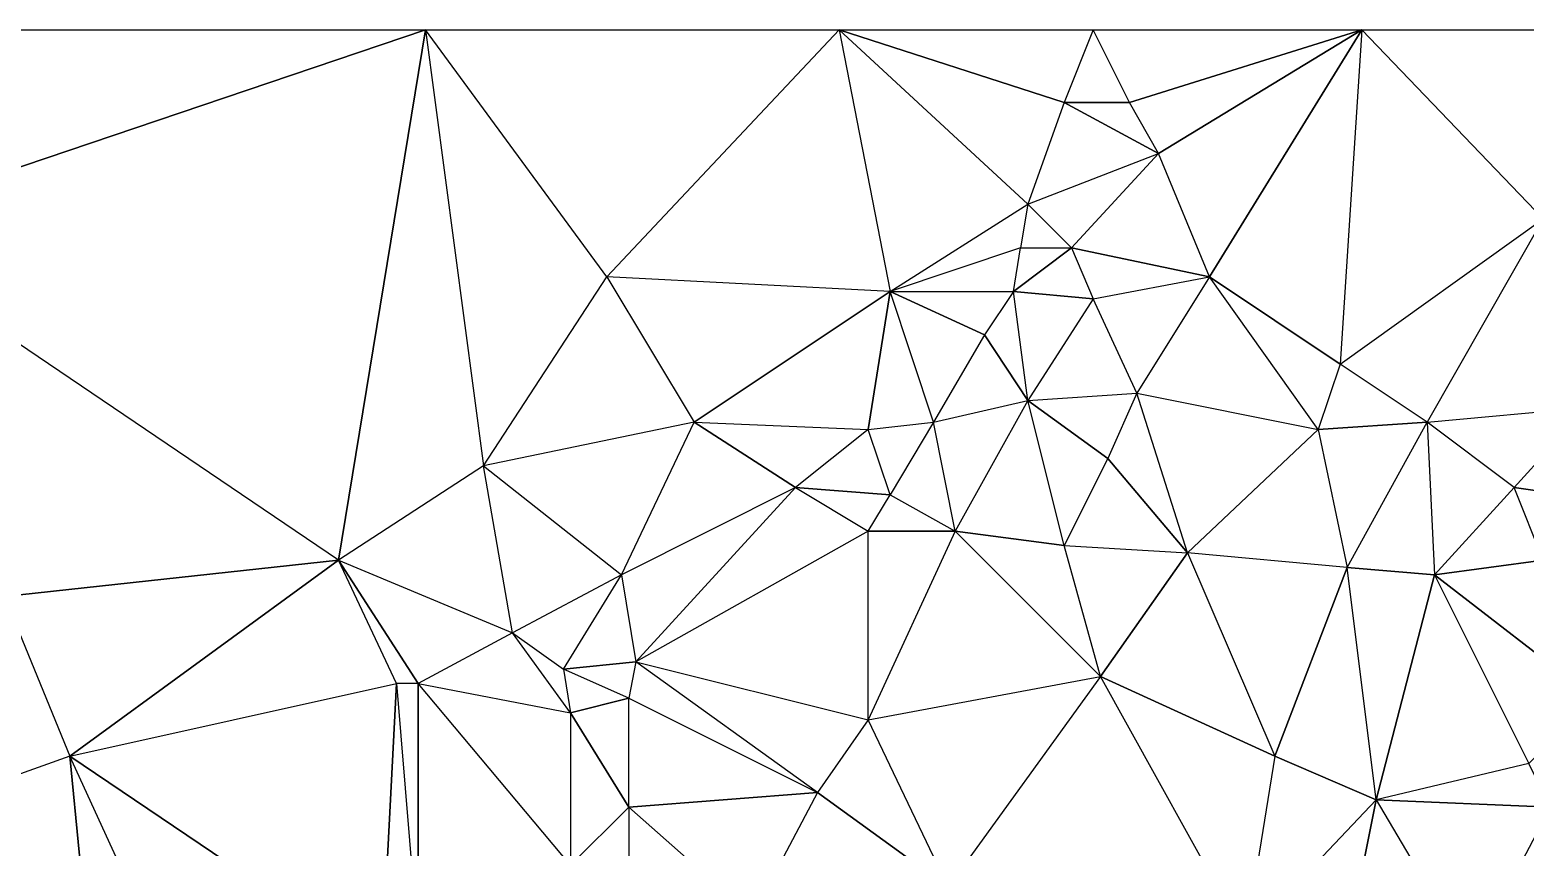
# Model space of a CAD drawing. Header units: millimetres. Extents: x 177476 to 180258, y 742892 to 746240.
# Drawn here: x 179176 to 179794, y 745902 to 746240 of the extents above; entities that cross this region are included whole.
import ezdxf

# ---------------------------------------------------------------- set-up
doc = ezdxf.new("R2010")
doc.units = ezdxf.units.MM
doc.layers.add('face', color=7, linetype='Continuous')

msp = doc.modelspace()

# ---------------------------------------------------------------- linework, layer by layer
at = {"layer": 'face'}
for points in [[(179339.5, 746239.5, 244.26), (179303.5, 746020.5, 237.96), (179099.5, 746158.5, 238.57), (179339.5, 746239.5, 244.26)], [(179339.5, 746239.5, 244.26), (179099.5, 746158.5, 238.57), (179132.5, 746239.5, 239.49), (179339.5, 746239.5, 244.26)], [(179339.5, 746239.5, 244.26), (179363.5, 746059.5, 240.63), (179303.5, 746020.5, 237.96), (179339.5, 746239.5, 244.26)], [(179510.5, 746239.5, 260.51), (179414.5, 746137.5, 248.31), (179339.5, 746239.5, 244.26), (179510.5, 746239.5, 260.51)], [(179414.5, 746137.5, 248.31), (179339.5, 746239.5, 244.26), (179363.5, 746059.5, 240.63), (179414.5, 746137.5, 248.31)], [(179510.5, 746239.5, 260.51), (179531.5, 746131.5, 253.39), (179414.5, 746137.5, 248.31), (179510.5, 746239.5, 260.51)], [(179615.5, 746239.5, 280.6), (179603.5, 746209.5, 279.94), (179510.5, 746239.5, 260.51), (179615.5, 746239.5, 280.6)], [(179603.5, 746209.5, 279.94), (179588.5, 746167.5, 269.48), (179510.5, 746239.5, 260.51), (179603.5, 746209.5, 279.94)], [(179588.5, 746167.5, 269.48), (179510.5, 746239.5, 260.51), (179531.5, 746131.5, 253.39), (179588.5, 746167.5, 269.48)], [(179630.5, 746209.5, 286.59), (179615.5, 746239.5, 280.6), (179603.5, 746209.5, 279.94), (179630.5, 746209.5, 286.59)], [(179726.5, 746239.5, 311.03), (179630.5, 746209.5, 286.59), (179615.5, 746239.5, 280.6), (179726.5, 746239.5, 311.03)], [(179726.5, 746239.5, 311.03), (179642.5, 746188.5, 284.41), (179630.5, 746209.5, 286.59), (179726.5, 746239.5, 311.03)], [(179726.5, 746239.5, 311.03), (179663.5, 746137.5, 287.73), (179642.5, 746188.5, 284.41), (179726.5, 746239.5, 311.03)], [(179726.5, 746239.5, 311.03), (179717.5, 746101.5, 302.16), (179663.5, 746137.5, 287.73), (179726.5, 746239.5, 311.03)], [(179801.5, 746161.5, 313.71), (179726.5, 746239.5, 311.03), (179717.5, 746101.5, 302.16), (179801.5, 746161.5, 313.71)], [(179816.5, 746239.5, 318.61), (179801.5, 746161.5, 313.71), (179726.5, 746239.5, 311.03), (179816.5, 746239.5, 318.61)], [(179642.5, 746188.5, 284.41), (179603.5, 746209.5, 279.94), (179588.5, 746167.5, 269.48), (179642.5, 746188.5, 284.41)], [(179642.5, 746188.5, 284.41), (179630.5, 746209.5, 286.59), (179603.5, 746209.5, 279.94), (179642.5, 746188.5, 284.41)], [(179642.5, 746188.5, 284.41), (179606.5, 746149.5, 276.61), (179588.5, 746167.5, 269.48), (179642.5, 746188.5, 284.41)], [(179663.5, 746137.5, 287.73), (179642.5, 746188.5, 284.41), (179606.5, 746149.5, 276.61), (179663.5, 746137.5, 287.73)], [(179588.5, 746167.5, 269.48), (179585.5, 746149.5, 270.01), (179531.5, 746131.5, 253.39), (179588.5, 746167.5, 269.48)], [(179606.5, 746149.5, 276.61), (179588.5, 746167.5, 269.48), (179585.5, 746149.5, 270.01), (179606.5, 746149.5, 276.61)], [(179801.5, 746161.5, 313.71), (179753.5, 746077.5, 300.79), (179717.5, 746101.5, 302.16), (179801.5, 746161.5, 313.71)], [(179819.5, 746083.5, 298.2), (179801.5, 746161.5, 313.71), (179753.5, 746077.5, 300.79), (179819.5, 746083.5, 298.2)], [(179303.5, 746020.5, 237.96), (179099.5, 746158.5, 238.57), (179165.5, 746005.5, 236.1), (179303.5, 746020.5, 237.96)], [(179582.5, 746131.5, 263.13), (179585.5, 746149.5, 270.01), (179531.5, 746131.5, 253.39), (179582.5, 746131.5, 263.13)], [(179606.5, 746149.5, 276.61), (179615.5, 746128.5, 273.72), (179582.5, 746131.5, 263.13), (179606.5, 746149.5, 276.61)], [(179606.5, 746149.5, 276.61), (179582.5, 746131.5, 263.13), (179585.5, 746149.5, 270.01), (179606.5, 746149.5, 276.61)], [(179663.5, 746137.5, 287.73), (179606.5, 746149.5, 276.61), (179615.5, 746128.5, 273.72), (179663.5, 746137.5, 287.73)], [(179414.5, 746137.5, 248.31), (179450.5, 746077.5, 244.41), (179363.5, 746059.5, 240.63), (179414.5, 746137.5, 248.31)], [(179531.5, 746131.5, 253.39), (179414.5, 746137.5, 248.31), (179450.5, 746077.5, 244.41), (179531.5, 746131.5, 253.39)], [(179663.5, 746137.5, 287.73), (179633.5, 746089.5, 286.29), (179615.5, 746128.5, 273.72), (179663.5, 746137.5, 287.73)], [(179708.5, 746074.5, 302.61), (179663.5, 746137.5, 287.73), (179633.5, 746089.5, 286.29), (179708.5, 746074.5, 302.61)], [(179717.5, 746101.5, 302.16), (179708.5, 746074.5, 302.61), (179663.5, 746137.5, 287.73), (179717.5, 746101.5, 302.16)], [(179531.5, 746131.5, 253.39), (179450.5, 746077.5, 244.41), (179522.5, 746074.5, 249.69), (179531.5, 746131.5, 253.39)], [(179549.5, 746077.5, 254.65), (179531.5, 746131.5, 253.39), (179522.5, 746074.5, 249.69), (179549.5, 746077.5, 254.65)], [(179582.5, 746131.5, 263.13), (179570.5, 746113.5, 264.21), (179531.5, 746131.5, 253.39), (179582.5, 746131.5, 263.13)], [(179570.5, 746113.5, 264.21), (179549.5, 746077.5, 254.65), (179531.5, 746131.5, 253.39), (179570.5, 746113.5, 264.21)], [(179588.5, 746086.5, 272.85), (179582.5, 746131.5, 263.13), (179570.5, 746113.5, 264.21), (179588.5, 746086.5, 272.85)], [(179615.5, 746128.5, 273.72), (179588.5, 746086.5, 272.85), (179582.5, 746131.5, 263.13), (179615.5, 746128.5, 273.72)], [(179633.5, 746089.5, 286.29), (179615.5, 746128.5, 273.72), (179588.5, 746086.5, 272.85), (179633.5, 746089.5, 286.29)], [(179588.5, 746086.5, 272.85), (179570.5, 746113.5, 264.21), (179549.5, 746077.5, 254.65), (179588.5, 746086.5, 272.85)], [(179753.5, 746077.5, 300.79), (179717.5, 746101.5, 302.16), (179708.5, 746074.5, 302.61), (179753.5, 746077.5, 300.79)], [(179633.5, 746089.5, 286.29), (179621.5, 746062.5, 284.69), (179588.5, 746086.5, 272.85), (179633.5, 746089.5, 286.29)], [(179654.5, 746023.5, 293.99), (179633.5, 746089.5, 286.29), (179621.5, 746062.5, 284.69), (179654.5, 746023.5, 293.99)], [(179708.5, 746074.5, 302.61), (179654.5, 746023.5, 293.99), (179633.5, 746089.5, 286.29), (179708.5, 746074.5, 302.61)], [(179588.5, 746086.5, 272.85), (179558.5, 746032.5, 259.35), (179549.5, 746077.5, 254.65), (179588.5, 746086.5, 272.85)], [(179603.5, 746026.5, 274.71), (179588.5, 746086.5, 272.85), (179558.5, 746032.5, 259.35), (179603.5, 746026.5, 274.71)], [(179621.5, 746062.5, 284.69), (179603.5, 746026.5, 274.71), (179588.5, 746086.5, 272.85), (179621.5, 746062.5, 284.69)], [(179819.5, 746083.5, 298.2), (179789.5, 746050.5, 290.3), (179753.5, 746077.5, 300.79), (179819.5, 746083.5, 298.2)], [(179819.5, 746083.5, 298.2), (179810.5, 746047.5, 287.76), (179789.5, 746050.5, 290.3), (179819.5, 746083.5, 298.2)], [(179450.5, 746077.5, 244.41), (179363.5, 746059.5, 240.63), (179420.5, 746014.5, 250.91), (179450.5, 746077.5, 244.41)], [(179450.5, 746077.5, 244.41), (179492.5, 746050.5, 247.81), (179420.5, 746014.5, 250.91), (179450.5, 746077.5, 244.41)], [(179450.5, 746077.5, 244.41), (179522.5, 746074.5, 249.69), (179492.5, 746050.5, 247.81), (179450.5, 746077.5, 244.41)], [(179531.5, 746047.5, 254.05), (179522.5, 746074.5, 249.69), (179492.5, 746050.5, 247.81), (179531.5, 746047.5, 254.05)], [(179549.5, 746077.5, 254.65), (179531.5, 746047.5, 254.05), (179522.5, 746074.5, 249.69), (179549.5, 746077.5, 254.65)], [(179558.5, 746032.5, 259.35), (179549.5, 746077.5, 254.65), (179531.5, 746047.5, 254.05), (179558.5, 746032.5, 259.35)], [(179708.5, 746074.5, 302.61), (179720.5, 746017.5, 306.41), (179654.5, 746023.5, 293.99), (179708.5, 746074.5, 302.61)], [(179753.5, 746077.5, 300.79), (179708.5, 746074.5, 302.61), (179720.5, 746017.5, 306.41), (179753.5, 746077.5, 300.79)], [(179753.5, 746077.5, 300.79), (179756.5, 746014.5, 302.57), (179720.5, 746017.5, 306.41), (179753.5, 746077.5, 300.79)], [(179789.5, 746050.5, 290.3), (179753.5, 746077.5, 300.79), (179756.5, 746014.5, 302.57), (179789.5, 746050.5, 290.3)], [(179654.5, 746023.5, 293.99), (179621.5, 746062.5, 284.69), (179603.5, 746026.5, 274.71), (179654.5, 746023.5, 293.99)], [(179363.5, 746059.5, 240.63), (179303.5, 746020.5, 237.96), (179375.5, 745990.5, 243.72), (179363.5, 746059.5, 240.63)], [(179363.5, 746059.5, 240.63), (179420.5, 746014.5, 250.91), (179375.5, 745990.5, 243.72), (179363.5, 746059.5, 240.63)], [(179426.5, 745978.5, 254.56), (179492.5, 746050.5, 247.81), (179420.5, 746014.5, 250.91), (179426.5, 745978.5, 254.56)], [(179522.5, 746032.5, 258.31), (179426.5, 745978.5, 254.56), (179492.5, 746050.5, 247.81), (179522.5, 746032.5, 258.31)], [(179522.5, 746032.5, 258.31), (179531.5, 746047.5, 254.05), (179492.5, 746050.5, 247.81), (179522.5, 746032.5, 258.31)], [(179801.5, 746020.5, 287.31), (179789.5, 746050.5, 290.3), (179756.5, 746014.5, 302.57), (179801.5, 746020.5, 287.31)], [(179810.5, 746047.5, 287.76), (179801.5, 746020.5, 287.31), (179789.5, 746050.5, 290.3), (179810.5, 746047.5, 287.76)], [(179558.5, 746032.5, 259.35), (179522.5, 746032.5, 258.31), (179531.5, 746047.5, 254.05), (179558.5, 746032.5, 259.35)], [(179522.5, 745954.5, 261.99), (179522.5, 746032.5, 258.31), (179426.5, 745978.5, 254.56), (179522.5, 745954.5, 261.99)], [(179618.5, 745972.5, 288.61), (179558.5, 746032.5, 259.35), (179522.5, 745954.5, 261.99), (179618.5, 745972.5, 288.61)], [(179558.5, 746032.5, 259.35), (179522.5, 745954.5, 261.99), (179522.5, 746032.5, 258.31), (179558.5, 746032.5, 259.35)], [(179618.5, 745972.5, 288.61), (179603.5, 746026.5, 274.71), (179558.5, 746032.5, 259.35), (179618.5, 745972.5, 288.61)], [(179654.5, 746023.5, 293.99), (179618.5, 745972.5, 288.61), (179603.5, 746026.5, 274.71), (179654.5, 746023.5, 293.99)], [(179303.5, 746020.5, 237.96), (179165.5, 746005.5, 236.1), (179192.5, 745939.5, 234.53), (179303.5, 746020.5, 237.96)], [(179303.5, 746020.5, 237.96), (179192.5, 745939.5, 234.53), (179327.5, 745969.5, 239.35), (179303.5, 746020.5, 237.96)], [(179303.5, 746020.5, 237.96), (179375.5, 745990.5, 243.72), (179336.5, 745969.5, 243.16), (179303.5, 746020.5, 237.96)], [(179303.5, 746020.5, 237.96), (179336.5, 745969.5, 243.16), (179327.5, 745969.5, 239.35), (179303.5, 746020.5, 237.96)], [(179654.5, 746023.5, 293.99), (179690.5, 745939.5, 306.76), (179618.5, 745972.5, 288.61), (179654.5, 746023.5, 293.99)], [(179720.5, 746017.5, 306.41), (179654.5, 746023.5, 293.99), (179690.5, 745939.5, 306.76), (179720.5, 746017.5, 306.41)], [(179822.5, 745963.5, 294.79), (179801.5, 746020.5, 287.31), (179756.5, 746014.5, 302.57), (179822.5, 745963.5, 294.79)], [(179420.5, 746014.5, 250.91), (179375.5, 745990.5, 243.72), (179396.5, 745975.5, 245.66), (179420.5, 746014.5, 250.91)], [(179426.5, 745978.5, 254.56), (179396.5, 745975.5, 245.66), (179420.5, 746014.5, 250.91), (179426.5, 745978.5, 254.56)], [(179732.5, 745921.5, 308.68), (179720.5, 746017.5, 306.41), (179690.5, 745939.5, 306.76), (179732.5, 745921.5, 308.68)], [(179756.5, 746014.5, 302.57), (179732.5, 745921.5, 308.68), (179720.5, 746017.5, 306.41), (179756.5, 746014.5, 302.57)], [(179756.5, 746014.5, 302.57), (179795.5, 745936.5, 301.55), (179732.5, 745921.5, 308.68), (179756.5, 746014.5, 302.57)], [(179822.5, 745963.5, 294.79), (179756.5, 746014.5, 302.57), (179795.5, 745936.5, 301.55), (179822.5, 745963.5, 294.79)], [(179165.5, 746005.5, 236.1), (179192.5, 745939.5, 234.53), (179108.5, 745909.5, 240.12), (179165.5, 746005.5, 236.1)], [(179375.5, 745990.5, 243.72), (179336.5, 745969.5, 243.16), (179399.5, 745957.5, 246.28), (179375.5, 745990.5, 243.72)], [(179396.5, 745975.5, 245.66), (179399.5, 745957.5, 246.28), (179375.5, 745990.5, 243.72), (179396.5, 745975.5, 245.66)], [(179426.5, 745978.5, 254.56), (179423.5, 745963.5, 255.75), (179396.5, 745975.5, 245.66), (179426.5, 745978.5, 254.56)], [(179423.5, 745963.5, 255.75), (179396.5, 745975.5, 245.66), (179399.5, 745957.5, 246.28), (179423.5, 745963.5, 255.75)], [(179501.5, 745924.5, 262.5), (179426.5, 745978.5, 254.56), (179423.5, 745963.5, 255.75), (179501.5, 745924.5, 262.5)], [(179522.5, 745954.5, 261.99), (179501.5, 745924.5, 262.5), (179426.5, 745978.5, 254.56), (179522.5, 745954.5, 261.99)], [(179192.5, 745939.5, 234.53), (179327.5, 745969.5, 239.35), (179321.5, 745852.5, 238.51), (179192.5, 745939.5, 234.53)], [(179327.5, 745969.5, 239.35), (179336.5, 745861.5, 244.7), (179321.5, 745852.5, 238.51), (179327.5, 745969.5, 239.35)], [(179336.5, 745969.5, 243.16), (179327.5, 745969.5, 239.35), (179336.5, 745861.5, 244.7), (179336.5, 745969.5, 243.16)], [(179399.5, 745957.5, 246.28), (179399.5, 745894.5, 246.54), (179336.5, 745969.5, 243.16), (179399.5, 745957.5, 246.28)], [(179399.5, 745894.5, 246.54), (179336.5, 745969.5, 243.16), (179336.5, 745861.5, 244.7), (179399.5, 745894.5, 246.54)], [(179618.5, 745972.5, 288.61), (179555.5, 745885.5, 276.15), (179522.5, 745954.5, 261.99), (179618.5, 745972.5, 288.61)], [(179678.5, 745864.5, 303.37), (179618.5, 745972.5, 288.61), (179555.5, 745885.5, 276.15), (179678.5, 745864.5, 303.37)], [(179690.5, 745939.5, 306.76), (179678.5, 745864.5, 303.37), (179618.5, 745972.5, 288.61), (179690.5, 745939.5, 306.76)], [(179423.5, 745918.5, 255.9), (179423.5, 745963.5, 255.75), (179399.5, 745957.5, 246.28), (179423.5, 745918.5, 255.9)], [(179501.5, 745924.5, 262.5), (179423.5, 745918.5, 255.9), (179423.5, 745963.5, 255.75), (179501.5, 745924.5, 262.5)], [(179423.5, 745918.5, 255.9), (179399.5, 745957.5, 246.28), (179399.5, 745894.5, 246.54), (179423.5, 745918.5, 255.9)], [(179555.5, 745885.5, 276.15), (179522.5, 745954.5, 261.99), (179501.5, 745924.5, 262.5), (179555.5, 745885.5, 276.15)], [(179192.5, 745939.5, 234.53), (179108.5, 745909.5, 240.12), (179204.5, 745816.5, 236.83), (179192.5, 745939.5, 234.53)], [(179192.5, 745939.5, 234.53), (179321.5, 745852.5, 238.51), (179243.5, 745828.5, 233.93), (179192.5, 745939.5, 234.53)], [(179192.5, 745939.5, 234.53), (179204.5, 745816.5, 236.83), (179243.5, 745828.5, 233.93), (179192.5, 745939.5, 234.53)], [(179732.5, 745921.5, 308.68), (179690.5, 745939.5, 306.76), (179678.5, 745864.5, 303.37), (179732.5, 745921.5, 308.68)], [(179804.5, 745918.5, 298.84), (179795.5, 745936.5, 301.55), (179732.5, 745921.5, 308.68), (179804.5, 745918.5, 298.84)], [(179501.5, 745924.5, 262.5), (179474.5, 745873.5, 259.77), (179423.5, 745918.5, 255.9), (179501.5, 745924.5, 262.5)], [(179555.5, 745885.5, 276.15), (179501.5, 745924.5, 262.5), (179474.5, 745873.5, 259.77), (179555.5, 745885.5, 276.15)], [(179732.5, 745921.5, 308.68), (179720.5, 745861.5, 304.14), (179678.5, 745864.5, 303.37), (179732.5, 745921.5, 308.68)], [(179732.5, 745921.5, 308.68), (179771.5, 745855.5, 294.77), (179720.5, 745861.5, 304.14), (179732.5, 745921.5, 308.68)], [(179804.5, 745918.5, 298.84), (179732.5, 745921.5, 308.68), (179771.5, 745855.5, 294.77), (179804.5, 745918.5, 298.84)], [(179423.5, 745918.5, 255.9), (179423.5, 745876.5, 255.18), (179399.5, 745894.5, 246.54), (179423.5, 745918.5, 255.9)], [(179474.5, 745873.5, 259.77), (179423.5, 745918.5, 255.9), (179423.5, 745876.5, 255.18), (179474.5, 745873.5, 259.77)], [(179804.5, 745918.5, 298.84), (179816.5, 745894.5, 288.12), (179771.5, 745855.5, 294.77), (179804.5, 745918.5, 298.84)], [(179108.5, 745909.5, 240.12), (179204.5, 745816.5, 236.83), (179060.5, 745768.5, 240.72), (179108.5, 745909.5, 240.12)]]:
    msp.add_3dface(points, dxfattribs=at)

doc.saveas('drawing.dxf')
